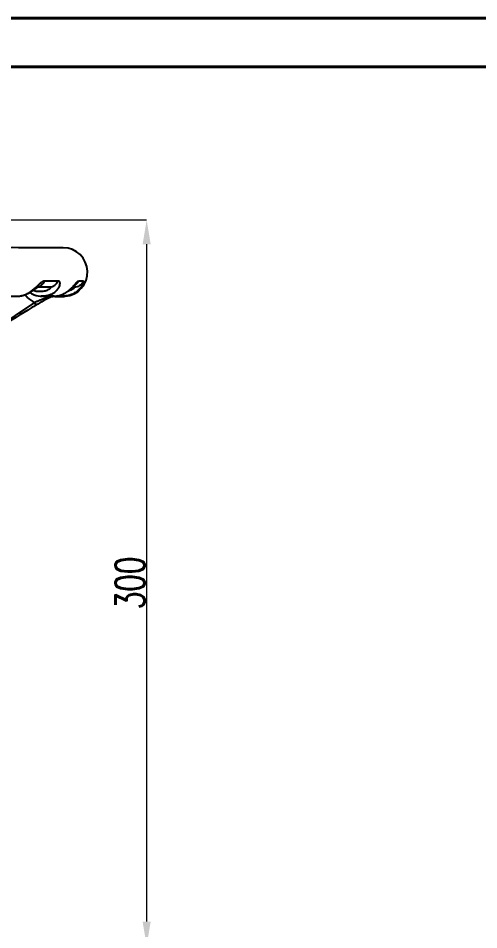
# Model space of a CAD drawing. Header units: millimetres. Extents: x 2379 to 4059, y 879 to 2067.
# Drawn here: x 3030.7 to 3220.6, y 1692 to 2067.1 of the extents above; entities that cross this region are included whole.
import ezdxf

# ---------------------------------------------------------------- set-up
doc = ezdxf.new("R2010")
doc.units = ezdxf.units.MM
doc.layers.add('AM_5', color=3, linetype='Continuous', lineweight=25)
doc.layers.add('粗实线', color=7, linetype='Continuous', lineweight=40)
doc.styles.add('SLDTEXTSTYLE1', font='txt.shx', dxfattribs={"width": 0.7, "bigfont": 'gbcbig.shx'})
doc.dimstyles.new('SLDDIMSTYLE12$0', dxfattribs={"dimtxt": 12, "dimasz": 10, "dimexe": 0, "dimexo": 0.0625, "dimgap": 0.875, "dimtad": 1, "dimdec": 1, "dimlfac": 1.8, "dimrnd": 1e-09, "dimzin": 12, "dimdsep": 46, "dimtxsty": 'SLDTEXTSTYLE1', "dimcen": 0.09, "dimdle": 8.16, "dimclrd": 3, "dimclre": 3, "dimadec": 0, "dimazin": 3, "dimtfac": 1, "dimtdec": 1, "dimtofl": 0, "dimtmove": 0, "dimatfit": 3, "dimfxl": 0, "dimfrac": 2, "dimtolj": 1, "dimlwd": 5, "dimlwe": 5, "dimarcsym": 0})

# ---------------------------------------------------------------- blocks, each defined once
blk = doc.blocks.new('*D38')
at = {"layer": 'AM_5', "color": 3, "lineweight": 5, "transparency": 16777216}
blk.add_line((2903.84, 1984.11), (3083.67, 1984.11), dxfattribs=at)
at = {"layer": 'AM_5', "color": 3, "linetype": 'Continuous', "lineweight": 5, "transparency": 16777216}
for p, q in [((3083.67, 1974.11), (3083.67, 1695.37)), ((2950.84, 1685.37), (3083.67, 1685.37))]:
    blk.add_line(p, q, dxfattribs=at)
at = {"layer": 'AM_5', "color": 3, "transparency": 16777216}
for points in [[(3082.01, 1974.11), (3085.34, 1974.11), (3083.67, 1984.11)], [(3082.01, 1695.37), (3085.34, 1695.37), (3083.67, 1685.37)]]:
    blk.add_solid(points, dxfattribs=at)
at = {"layer": 'Defpoints', "color": 0, "transparency": 16777216}
for p in [(2903.78, 1984.11), (2950.78, 1685.37), (3083.67, 1685.37)]:
    blk.add_point(p, dxfattribs=at)
at = {"layer": 'AM_5', "color": 0, "transparency": 16777216, "insert": (3076.8, 1834.74), "char_height": 12, "attachment_point": 5, "rotation": 90, "style": 'SLDTEXTSTYLE1'}
blk.add_mtext('\\A1;300', dxfattribs=at)

msp = doc.modelspace()

# ---------------------------------------------------------------- linework, layer by layer
at = {"color": 7, "linetype": 'Continuous', "lineweight": 25}
for p, q in [((3038.95, 1956.563), (3043.669, 1956.553)), ((3053.321, 1956.532), (3053.916, 1956.531)), ((3053.916, 1956.531), (3053.321, 1956.532)), ((3040.48, 1952.771), (3040.174, 1952.799)), ((3040.659, 1952.754), (3040.48, 1952.771)), ((3041.187, 1952.706), (3040.659, 1952.754)), ((3041.071, 1952.779), (3041.377, 1952.717)), ((3041.187, 1952.706), (3041.071, 1952.779)), ((3044.656, 1952.611), (3044.434, 1952.612)), ((3047.134, 1952.944), (3048.922, 1952.677)), ((3049.266, 1952.677), (3047.647, 1952.812)), ((3047.967, 1952.764), (3048.493, 1952.763)), ((3048.678, 1952.701), (3048.763, 1952.701)), ((3049.516, 1952.694), (3049.584, 1952.761)), ((3049.584, 1952.761), (3049.699, 1952.707)), ((3014.693, 1934.842), (3037.545, 1950.177))]:
    msp.add_line(p, q, dxfattribs=at)
at = {"color": 7, "linetype": 'Continuous', "lineweight": 25, "flags": 128}
for points in [[(3049.309, 1972.677), (3049.12, 1972.677), (3048.555, 1972.678), (3047.615, 1972.68), (3046.302, 1972.683), (3044.619, 1972.687), (3042.57, 1972.691), (3040.16, 1972.697), (3037.395, 1972.703), (3034.28, 1972.709), (3030.824, 1972.717), (3027.035, 1972.725), (3022.921, 1972.734), (3018.492, 1972.743), (3013.758, 1972.753), (3008.731, 1972.764), (3003.423, 1972.775), (2997.845, 1972.787), (2992.012, 1972.8), (2985.936, 1972.813), (2979.632, 1972.826), (2979.245, 1972.827)], [(3049.309, 1972.677), (3049.133, 1972.677), (3048.604, 1972.678), (3047.725, 1972.68), (3046.497, 1972.683), (3044.922, 1972.686), (3043.005, 1972.69), (3040.749, 1972.695), (3038.159, 1972.7), (3035.242, 1972.706), (3032.002, 1972.713), (3028.449, 1972.721)], [(3041.7, 1959.133), (3042.438, 1959.132), (3043.16, 1959.13), (3043.866, 1959.129), (3044.557, 1959.127), (3045.231, 1959.126), (3045.89, 1959.124), (3046.533, 1959.123), (3047.16, 1959.122)], [(3055.615, 1959.104), (3055.928, 1959.103), (3056.223, 1959.102), (3056.502, 1959.102), (3056.763, 1959.101), (3057.008, 1959.101), (3057.235, 1959.1), (3057.445, 1959.1), (3057.638, 1959.1)], [(3041.311, 1952.693), (3041.338, 1952.693), (3041.934, 1952.692), (3042.508, 1952.691), (3043.059, 1952.69), (3043.587, 1952.689), (3044.092, 1952.688), (3044.574, 1952.687), (3045.032, 1952.686)], [(3045.86, 1952.684), (3046.282, 1952.683), (3047.192, 1952.681), (3047.937, 1952.68), (3048.518, 1952.678), (3048.934, 1952.678), (3048.954, 1952.677)], [(3048.915, 1952.677), (3048.997, 1952.677), (3049.068, 1952.677), (3049.129, 1952.677), (3049.178, 1952.677), (3049.217, 1952.677), (3049.244, 1952.677), (3049.261, 1952.677), (3049.266, 1952.677)]]:
    msp.add_lwpolyline(points, dxfattribs=at)
at = {"color": 7, "linetype": 'Continuous', "lineweight": 25}
for centre, radius, start, end in [((3049.287, 1962.677), 10, 274.38231, 89.87751), ((3038.141, 1960.272), 3.737, 281.75509, 342.25437), ((3043.601, 1960.302), 3.75, 271.03871, 341.65604), ((3051.898, 1960.491), 3.968, 294.95163, 339.53502), ((3053.918, 1960.509), 3.978, 269.96866, 339.24884), ((3049.287, 1962.677), 10, 269.87751, 273.21723), ((3034.366, 1948.279), 3.702, 11.90683, 30.83204)]:
    msp.add_arc(centre, radius, start, end, dxfattribs=at)
for points, knots in [([(3030.796, 1952.736), (3031.363, 1952.809), (3032.468, 1952.952), (3034.14, 1953.59), (3035.462, 1954.339), (3036.462, 1955.05), (3037.168, 1955.609), (3037.844, 1956.196), (3038.72, 1957.007), (3039.725, 1957.98), (3040.821, 1958.93), (3041.407, 1959.066), (3041.7, 1959.133)], [0, 0, 0, 0, 0.12809559, 0.24966876, 0.38015048, 0.4411948, 0.49971785, 0.5635707, 0.62458364, 0.74964208, 0.87501071, 1, 1, 1, 1]), ([(3047.16, 1959.122), (3047.357, 1959.057), (3047.653, 1958.96), (3047.821, 1958.437), (3047.852, 1957.958), (3047.778, 1957.399), (3047.6, 1956.809), (3047.315, 1956.198), (3046.82, 1955.417), (3046.141, 1954.679), (3045.311, 1954.038), (3044.383, 1953.481), (3043.085, 1952.942), (3041.956, 1952.794), (3041.377, 1952.717)], [0, 0, 0, 0, 0.124469, 0.1859179, 0.249896, 0.31111, 0.3751779, 0.4362152, 0.5000928, 0.6195356, 0.6833787, 0.7502352, 0.8717997, 1, 1, 1, 1]), ([(3045.739, 1952.711), (3046.352, 1952.789), (3047.546, 1952.941), (3049.298, 1953.587), (3050.638, 1954.338), (3051.613, 1955.048), (3052.282, 1955.606), (3052.899, 1956.19), (3053.661, 1956.996), (3054.457, 1957.962), (3055.192, 1958.902), (3055.474, 1959.037), (3055.615, 1959.104)], [0, 0, 0, 0, 0.1281848, 0.2496943, 0.3801403, 0.4411842, 0.4997204, 0.5635686, 0.6245937, 0.7496429, 0.875004, 1, 1, 1, 1]), ([(3057.638, 1959.1), (3057.678, 1959.033), (3057.757, 1958.9), (3057.531, 1958.124), (3057.191, 1957.398), (3056.849, 1956.812), (3056.416, 1956.205), (3055.749, 1955.429), (3054.924, 1954.693), (3053.97, 1954.051), (3052.931, 1953.492), (3051.513, 1952.946), (3050.315, 1952.788), (3049.699, 1952.707)], [0, 0, 0, 0, 0.1245156, 0.2495944, 0.3108279, 0.374896, 0.4359736, 0.4998758, 0.6193832, 0.6832396, 0.7500985, 0.8716543, 1, 1, 1, 1]), ([(3032.124, 1952.965), (3032.286, 1952.982), (3033.081, 1953.069), (3034.636, 1953.734), (3036.238, 1954.648), (3037.512, 1955.57), (3038.222, 1956.115), (3038.696, 1956.469), (3038.935, 1956.631), (3038.947, 1956.641), (3038.953, 1956.646)], [0, 0, 0, 0, 0.0529138, 0.2596713, 0.5234222, 0.6267828, 0.7693282, 0.8474606, 0.9291292, 1, 1, 1, 1]), ([(3043.669, 1956.553), (3043.778, 1956.529), (3043.995, 1956.481), (3043.993, 1956.122), (3043.642, 1955.682), (3042.808, 1955.154), (3041.405, 1954.728), (3039.592, 1954.589), (3038.024, 1954.673), (3037.09, 1954.959), (3036.782, 1955.053)], [0, 0, 0, 0, 0.0910879, 0.1823679, 0.2691451, 0.3640862, 0.5457592, 0.7280061, 0.9102507, 1, 1, 1, 1]), ([(3049.365, 1953.684), (3049.465, 1953.72), (3050.182, 1953.978), (3051.254, 1954.724), (3052.456, 1955.672), (3053.193, 1956.389), (3053.495, 1956.717), (3053.595, 1956.837), (3053.567, 1956.843), (3053.559, 1956.844)], [0, 0, 0, 0, 0.0474264, 0.3380522, 0.580682, 0.7823519, 0.8750041, 0.9650842, 1, 1, 1, 1]), ([(3053.916, 1956.531), (3053.941, 1956.508), (3053.99, 1956.46), (3053.747, 1956.1), (3053.191, 1955.667), (3052.468, 1955.265), (3051.878, 1955.123), (3051.612, 1955.059)], [0, 0, 0, 0, 0.20593239, 0.41229905, 0.608486, 0.82312959, 1, 1, 1, 1]), ([(3022.684, 1952.751), (3024.116, 1952.749), (3026.984, 1952.743), (3029.524, 1952.739), (3030.796, 1952.736)], [0, 0, 0, 0, 0.4994057, 1, 1, 1, 1]), ([(3033.553, 1953.368), (3033.845, 1952.984), (3034.912, 1951.581), (3036.437, 1950.768), (3037.545, 1950.177)], [0, 0, 0, 0, 0.2731725, 1, 1, 1, 1]), ([(3035.489, 1954.288), (3036.069, 1953.937), (3037.67, 1952.968), (3039.542, 1952.801), (3040.735, 1952.695)], [0, 0, 0, 0, 0.3626362, 1, 1, 1, 1]), ([(3044.191, 1952.691), (3043.084, 1952.282), (3041.22, 1951.593), (3038.971, 1950.77), (3037.905, 1950.326), (3037.545, 1950.177)], [0, 0, 0, 0, 0.492155, 0.828466, 1, 1, 1, 1]), ([(3044.627, 1952.714), (3043.5, 1952.128), (3041.818, 1951.254), (3039.568, 1949.994), (3038.52, 1949.363), (3037.988, 1949.043)], [0, 0, 0, 0, 0.4999981, 0.7461536, 1, 1, 1, 1]), ([(3045.547, 1952.699), (3044.913, 1952.7), (3043.643, 1952.702), (3042.006, 1952.704), (3041.187, 1952.706)], [0, 0, 0, 0, 0.4994059, 1, 1, 1, 1]), ([(3041.377, 1952.717), (3042.195, 1952.716), (3043.833, 1952.713), (3045.104, 1952.712), (3045.739, 1952.711)], [0, 0, 0, 0, 0.4994045, 1, 1, 1, 1]), ([(3049.516, 1952.694), (3048.595, 1952.648), (3047.666, 1952.601), (3046.814, 1952.908), (3046.807, 1952.91)], [0, 0, 0, 0, 0.9915169, 1, 1, 1, 1]), ([(3048.928, 1952.7), (3049.093, 1952.7), (3049.336, 1952.699), (3049.433, 1952.698), (3049.464, 1952.698)], [0, 0, 0, 0, 0.6752215, 1, 1, 1, 1]), ([(3049.852, 1952.695), (3049.863, 1952.695), (3049.909, 1952.694), (3049.686, 1952.694), (3049.516, 1952.694)], [0, 0, 0, 0, 0.2371963, 1, 1, 1, 1]), ([(3049.699, 1952.707), (3049.921, 1952.707), (3050.157, 1952.707), (3050.061, 1952.708), (3050.055, 1952.708)], [0, 0, 0, 0, 0.9381848, 1, 1, 1, 1]), ([(3037.988, 1949.043), (3036.898, 1948.372), (3031.444, 1945.019), (3023.674, 1940.283), (3016.965, 1936.218), (3014.693, 1934.842)], [0, 0, 0, 0, 0.1418804, 0.7094415, 1, 1, 1, 1])]:
    msp.add_open_spline(points, degree=3, knots=knots, dxfattribs=at)
at = {"layer": '粗实线'}
for p, q in [((4058.984, 2067.144), (2378.984, 2067.144)), ((4038.984, 2047.144), (2478.984, 2047.144))]:
    msp.add_line(p, q, dxfattribs=at)

# ---------------------------------------------------------------- dimensions: what is measured, and where the dimension line sits
at = {"layer": 'AM_5'}
dim = msp.add_linear_dim(base=(3083.673, 1685.367), p1=(2903.781, 1984.107), p2=(2950.782, 1685.367), angle=90, text='300', dimstyle='SLDDIMSTYLE12$0', override={"dimlfac": 1, "dimpost": ''}, dxfattribs=at)
dim.commit()
dim.dimension.update_dxf_attribs({"geometry": '*D38', "text_midpoint": (3076.798, 1834.737)})

doc.saveas('drawing.dxf')
